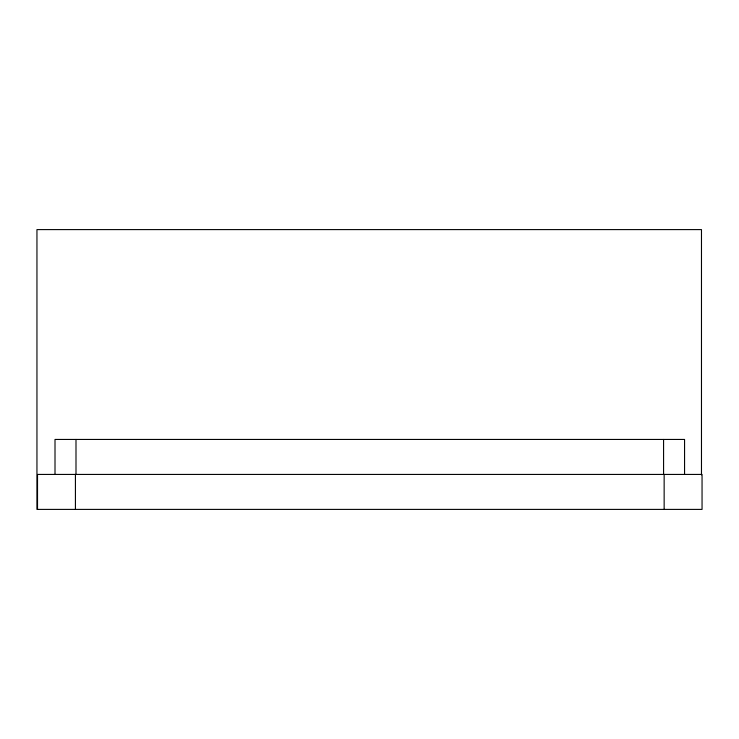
<?xml version="1.0" encoding="UTF-8"?>
<svg xmlns="http://www.w3.org/2000/svg" width="739" height="739" viewBox="0 0 739 739"><rect width="100%" height="100%" fill="white"/><g stroke="black" fill="none" stroke-linecap="round" stroke-linejoin="round"><path stroke-width="1.11" d="M701.477 474.854L701.477 229.598L36.95 229.598L36.95 509.402L702.05 509.402L702.05 474.429L37.523 474.429L37.523 509.402M684.563 474.429L684.563 439.446L55.009 439.446L55.009 474.429M664.149 474.429L664.149 509.402M663.576 439.446L663.576 474.429M75.997 439.446L75.997 474.429M75.424 474.429L75.424 509.402"/></g></svg>
